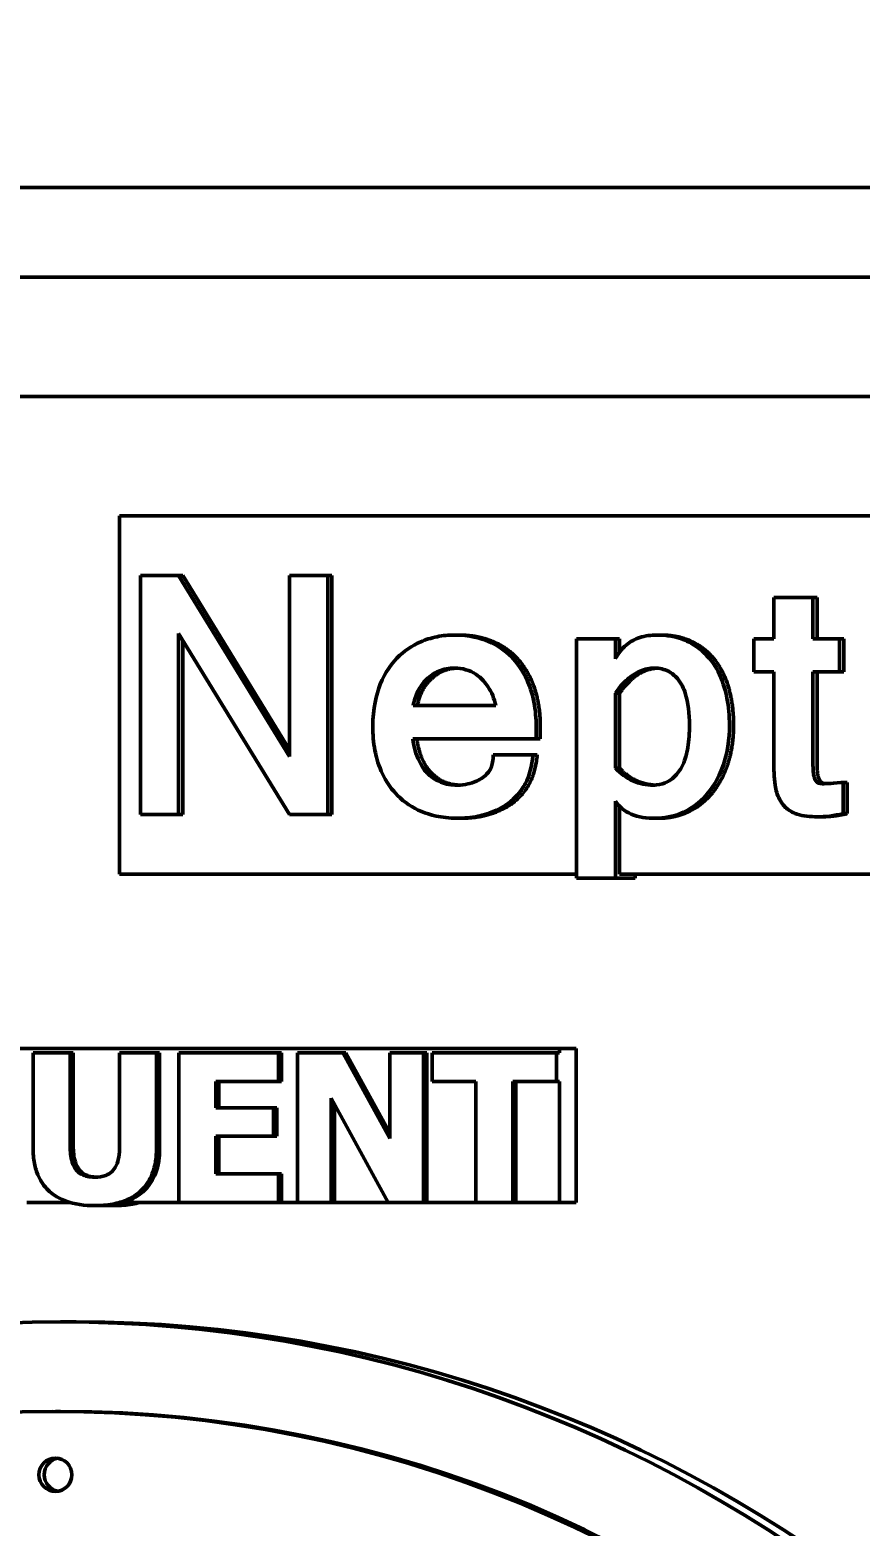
# Model space of a CAD drawing. Header units: inches. Extents: x 15 to 402, y 6 to 258.
# Drawn here: x 305.415 to 307.153, y 112.312 to 115.444 of the extents above; entities that cross this region are included whole.
import ezdxf

# ---------------------------------------------------------------- set-up
doc = ezdxf.new("R2010")
doc.units = ezdxf.units.IN
doc.header["$LTSCALE"] = 12
doc.header["$MEASUREMENT"] = 0
doc.layers.add('Dimension (ANSI)', color=7, linetype='Continuous', lineweight=25)
doc.layers.add('Visible (ANSI)', color=7, linetype='Continuous', lineweight=50)
doc.styles.add('MEMCOR Medium', font='arial.ttf')
doc.dimstyles.new('Default (ANSI)', dxfattribs={"dimscale": 12, "dimtxt": 0.15, "dimasz": 0.098425, "dimexe": 0.125, "dimexo": 0.0625, "dimgap": 0.031496, "dimtad": 0, "dimtih": 1, "dimtoh": 1, "dimdec": 4, "dimrnd": 1e-08, "dimzin": 3, "dimdsep": 46, "dimlunit": 5, "dimtxsty": 'MEMCOR Medium', "dimcen": 0.09, "dimdle": 0.393701, "dimclrd": 256, "dimclre": 256, "dimclrt": 256, "dimadec": 0, "dimazin": 1, "dimtfac": 0.8, "dimtofl": 0, "dimtmove": 0, "dimatfit": 3, "dimfxl": 1, "dimfrac": 1, "dimtolj": 1, "dimtzin": 4, "dimlwd": -1, "dimlwe": -1, "dimarcsym": 0})

# ---------------------------------------------------------------- blocks, each defined once
blk = doc.blocks.new('*D18')
at = {"layer": 'Defpoints', "color": 0, "transparency": 16777216}
for p in [(310.9678, 131.3704), (253.0684, 47.8356), (299.1251, 47.8356)]:
    blk.add_point(p, dxfattribs=at)
at = {"layer": 'Dimension (ANSI)', "transparency": 16777216}
for p, q in [((310.2178, 131.3704), (251.5684, 131.3704)), ((253.0684, 130.1893), (253.0684, 104.2917)), ((253.0684, 49.0168), (253.0684, 91.969)), ((298.3751, 47.8356), (251.5684, 47.8356))]:
    blk.add_line(p, q, dxfattribs=at)
for points in [[(252.8716, 130.1893), (253.2653, 130.1893), (253.0684, 131.3704)], [(252.8716, 49.0168), (253.2653, 49.0168), (253.0684, 47.8356)]]:
    blk.add_solid(points, dxfattribs=at)
at = {"layer": 'Dimension (ANSI)', "transparency": 16777216, "char_height": 1.8, "attachment_point": 5, "style": 'MEMCOR Medium'}
for s, insert in [('\\A1; \\fArial|b0|i0;\\H1.8000;83{\\H0.8x;\\S9#16;} in', (253.0684, 99.9947)), ('\\A1;[2121.8 mm]{\\P\\fArial|b0|i0;\\H1.8000;SHIPPING HEIGHT\\P\\fArial|b0|i0;\\H1.8000;REF.}', (253.0684, 93.8333))]:
    blk.add_mtext(s, dxfattribs=dict(at, insert=insert))

msp = doc.modelspace()

# ---------------------------------------------------------------- linework, layer by layer
at = {"layer": 'Visible (ANSI)'}
for p, q in [((315.10992, 115.11465), (302.50438, 115.11465)), ((302.09443, 114.92715), (315.38934, 114.92715)), ((302.92537, 114.67711), (314.55841, 114.67711)), ((305.60281, 114.42711), (311.88096, 114.42711)), ((305.60281, 113.67711), (305.60281, 114.42711)), ((305.64696, 114.30211), (305.64696, 113.80211)), ((305.7267, 114.30211), (305.64696, 114.30211)), ((305.73538, 114.30211), (305.7267, 114.30211)), ((305.95845, 113.92307), (305.7267, 114.30211)), ((305.73538, 114.30211), (305.95845, 113.93727)), ((306.03869, 114.30211), (305.95845, 114.30211)), ((305.95845, 114.30211), (305.95845, 113.92307)), ((306.04737, 114.30211), (306.03869, 114.30211)), ((306.03869, 113.80211), (306.03869, 114.30211)), ((306.04737, 114.30211), (306.04737, 113.80211)), ((307.05426, 114.25606), (306.97252, 114.25606)), ((306.97252, 114.25606), (306.97252, 114.16952)), ((307.05426, 114.16952), (307.05426, 114.25606)), ((307.06294, 114.25606), (307.05426, 114.25606)), ((307.06294, 114.25606), (307.06294, 114.16952)), ((305.7267, 114.18066), (305.95845, 113.80211)), ((305.7267, 113.80211), (305.7267, 114.18066)), ((306.3128, 114.17762), (306.30411, 114.17762)), ((306.73671, 114.17762), (306.72803, 114.17762)), ((305.73538, 114.16647), (305.73538, 113.80211)), ((306.64081, 114.16952), (306.55957, 114.16952)), ((306.55957, 114.16952), (306.55957, 113.66851)), ((306.64081, 114.12752), (306.64081, 114.16952)), ((306.64949, 114.16952), (306.64081, 114.16952)), ((306.64949, 114.16952), (306.64949, 114.14157)), ((306.97252, 114.16952), (306.93066, 114.16952)), ((306.93066, 114.16952), (306.93066, 114.1007)), ((307.11008, 114.16952), (307.05426, 114.16952)), ((307.11008, 114.1007), (307.11008, 114.16952)), ((307.11876, 114.16952), (307.11008, 114.16952)), ((307.11876, 114.16952), (307.11876, 114.1007)), ((306.93066, 114.1007), (306.97252, 114.1007)), ((306.97252, 114.1007), (306.97252, 113.91345)), ((307.05426, 113.91092), (307.05426, 114.1007)), ((307.05426, 114.1007), (307.11008, 114.1007)), ((307.06294, 114.1007), (307.06294, 113.91092)), ((307.11876, 114.1007), (307.11008, 114.1007)), ((306.64081, 113.89877), (306.64081, 114.05616)), ((306.64949, 114.05616), (306.64081, 114.05616)), ((306.64949, 114.05616), (306.64949, 113.89877)), ((306.39033, 114.02985), (306.21789, 114.02985)), ((306.2169, 113.96051), (306.47506, 113.96051)), ((306.47506, 113.96051), (306.47506, 113.98531)), ((306.48374, 113.96051), (306.47506, 113.96051)), ((306.48374, 113.98531), (306.48374, 113.96051)), ((306.46858, 113.92661), (306.38535, 113.92661)), ((306.47726, 113.92661), (306.46858, 113.92661)), ((306.64949, 113.89877), (306.64081, 113.89877)), ((307.11755, 113.80363), (307.11755, 113.86892)), ((307.12623, 113.86892), (307.11755, 113.86892)), ((307.12623, 113.86892), (307.12623, 113.80363)), ((305.64696, 113.80211), (305.7267, 113.80211)), ((305.73538, 113.80211), (305.7267, 113.80211)), ((305.95845, 113.80211), (306.03869, 113.80211)), ((306.04737, 113.80211), (306.03869, 113.80211)), ((306.64081, 113.66851), (306.64081, 113.82995)), ((306.64949, 113.81897), (306.64949, 113.67711)), ((307.12623, 113.80363), (307.11755, 113.80363)), ((306.31878, 113.79402), (306.31009, 113.79402)), ((306.73272, 113.79402), (306.72404, 113.79402)), ((307.07241, 113.79705), (307.06373, 113.79705)), ((306.55957, 113.67711), (305.60281, 113.67711)), ((311.88096, 113.67711), (306.64949, 113.67711)), ((306.68205, 113.67711), (306.68205, 113.66851)), ((306.55957, 113.66851), (306.64081, 113.66851)), ((306.68205, 113.66851), (306.64081, 113.66851)), ((304.43122, 113.31211), (306.52393, 113.31211)), ((305.49961, 113.30261), (305.42217, 113.30261)), ((305.42217, 113.30261), (305.42217, 113.10274)), ((305.50612, 113.30261), (305.49961, 113.30261)), ((305.49961, 113.10731), (305.49961, 113.30261)), ((305.50612, 113.10731), (305.50612, 113.30261)), ((305.68046, 113.30261), (305.60302, 113.30261)), ((305.60302, 113.30261), (305.60302, 113.10731)), ((305.68697, 113.30261), (305.68046, 113.30261)), ((305.68046, 113.10299), (305.68046, 113.30261)), ((305.68697, 113.10299), (305.68697, 113.30261)), ((305.93563, 113.30261), (305.7273, 113.30261)), ((305.7273, 113.30261), (305.7273, 112.98961)), ((305.94214, 113.30261), (305.93563, 113.30261)), ((305.93563, 113.24301), (305.93563, 113.30261)), ((305.94214, 113.24301), (305.94214, 113.30261)), ((306.07041, 113.30261), (305.97548, 113.30261)), ((305.97548, 113.30261), (305.97548, 112.98961)), ((306.07692, 113.30261), (306.07041, 113.30261)), ((306.16882, 113.12329), (306.07041, 113.30261)), ((306.16882, 113.13515), (306.07692, 113.30261)), ((306.23952, 113.30261), (306.16882, 113.30261)), ((306.16882, 113.30261), (306.16882, 113.12329)), ((306.24603, 113.30261), (306.23952, 113.30261)), ((306.23952, 112.98961), (306.23952, 113.30261)), ((306.24603, 112.98961), (306.24603, 113.30261)), ((306.51742, 113.30261), (306.25764, 113.30261)), ((306.25764, 113.30261), (306.25764, 113.24301)), ((306.52393, 113.30261), (306.51742, 113.30261)), ((306.51742, 113.24301), (306.51742, 113.30261)), ((306.52393, 113.31211), (306.52393, 113.30261)), ((306.55866, 113.31211), (306.52393, 113.31211)), ((306.55866, 113.31211), (306.55866, 112.98961)), ((305.80424, 113.18797), (305.80424, 113.24301)), ((305.80424, 113.24301), (305.93563, 113.24301)), ((305.81075, 113.18797), (305.81075, 113.24301)), ((305.94214, 113.24301), (305.93563, 113.24301)), ((306.25764, 113.24301), (306.34881, 113.24301)), ((306.34881, 113.24301), (306.34881, 112.98961)), ((306.42625, 113.24301), (306.51742, 113.24301)), ((306.42625, 112.98961), (306.42625, 113.24301)), ((306.43276, 112.98961), (306.43276, 113.24301)), ((306.52393, 113.24301), (306.51742, 113.24301)), ((306.52393, 113.24301), (306.52393, 112.98961)), ((306.04618, 112.98961), (306.04618, 113.20775)), ((306.04618, 113.20775), (306.16508, 112.98961)), ((305.92539, 113.18797), (305.80424, 113.18797)), ((305.9319, 113.18797), (305.92539, 113.18797)), ((305.92539, 113.12836), (305.92539, 113.18797)), ((305.9319, 113.12836), (305.9319, 113.18797)), ((306.05269, 112.98961), (306.05269, 113.1958)), ((305.80424, 113.12836), (305.92539, 113.12836)), ((305.80424, 113.04922), (305.80424, 113.12836)), ((305.81075, 113.04922), (305.81075, 113.12836)), ((305.9319, 113.12836), (305.92539, 113.12836)), ((305.93563, 113.04922), (305.80424, 113.04922)), ((305.94214, 113.04922), (305.93563, 113.04922)), ((305.93563, 112.98961), (305.93563, 113.04922)), ((305.94214, 112.98961), (305.94214, 113.04922)), ((305.49963, 112.98961), (305.40881, 112.98961)), ((305.7273, 112.98961), (305.61009, 112.98961)), ((305.7273, 112.98961), (305.93563, 112.98961)), ((305.94214, 112.98961), (305.93563, 112.98961)), ((305.97548, 112.98961), (305.94214, 112.98961)), ((305.97548, 112.98961), (306.04618, 112.98961)), ((306.05269, 112.98961), (306.04618, 112.98961)), ((306.16508, 112.98961), (306.05269, 112.98961)), ((306.16508, 112.98961), (306.23952, 112.98961)), ((306.24603, 112.98961), (306.23952, 112.98961)), ((306.34881, 112.98961), (306.24603, 112.98961)), ((306.34881, 112.98961), (306.42625, 112.98961)), ((306.43276, 112.98961), (306.42625, 112.98961)), ((306.52393, 112.98961), (306.43276, 112.98961)), ((306.5261, 112.98961), (306.52393, 112.98961)), ((306.55866, 112.98961), (306.5261, 112.98961)), ((305.59256, 112.98302), (305.55131, 112.98302)), ((305.5123, 112.73961), (305.47975, 112.73961)), ((305.47975, 112.55211), (305.46889, 112.55211))]:
    msp.add_line(p, q, dxfattribs=at)
for centre, major_axis, start_param, end_param in [((305.47975, 109.92711), (0, 2.8125), 3.6175293, 8.9488413), ((305.5123, 109.92711), (0, 2.8125), 3.6175293, 6.2831853), ((305.46889, 109.92711), (0, -2.625), 0.0726393, 6.1648421), ((305.47975, 109.92711), (0, 2.625), 3.2100232, 6.2831853), ((305.47975, 112.41951), (0, 0.035), 0.1580925, 2.9835001)]:
    msp.add_ellipse(centre, major_axis=major_axis, ratio=0.9848078, start_param=start_param, end_param=end_param, dxfattribs=at)
msp.add_ellipse((305.46889, 112.41951), major_axis=(0, -0.035), ratio=0.9848078, dxfattribs=at)
for points, degree, knots in [([(306.30411, 114.17762), (306.2918, 114.17762), (306.27955, 114.17651), (306.25435, 114.17144), (306.24325, 114.16764), (306.21488, 114.15524), (306.19813, 114.14392), (306.17211, 114.11725), (306.159, 114.10001), (306.14013, 114.05278), (306.13317, 114.02445), (306.13317, 113.98582)], 3, [-1.4919316, -1.4919316, -1.4919316, -1.4919316, -1.2903014, -1.2903014, -1.0712515, -1.0712515, -0.6411915, -0.6411915, -0.2943902, -0.2943902, 0, 0, 0, 0]), ([(306.47506, 113.98531), (306.47506, 114.00279), (306.47365, 114.02032), (306.46635, 114.05787), (306.46067, 114.07275), (306.44654, 114.1045), (306.4347, 114.1202), (306.40948, 114.14584), (306.39326, 114.15658), (306.35903, 114.17087), (306.33606, 114.17762), (306.30411, 114.17762)], 3, [-0.95374288, -0.95374288, -0.95374288, -0.95374288, -0.86423892, -0.86423892, -0.75775194, -0.75775194, -0.52950742, -0.52950742, -0.24718032, -0.24718032, 0, 0, 0, 0]), ([(306.72803, 114.17762), (306.71573, 114.17762), (306.70337, 114.17611), (306.68127, 114.16882), (306.67179, 114.16366), (306.65392, 114.14852), (306.64654, 114.1386), (306.64081, 114.12752)], 3, [-0.27518447, -0.27518447, -0.27518447, -0.27518447, -0.18002451, -0.18002451, -0.0953991, -0.0953991, 0, 0, 0, 0]), ([(306.87954, 113.98885), (306.87954, 114.00794), (306.87796, 114.02703), (306.8717, 114.05907), (306.86726, 114.07687), (306.85091, 114.1116), (306.84075, 114.12654), (306.81293, 114.15357), (306.79753, 114.16183), (306.7676, 114.17439), (306.748, 114.17762), (306.72803, 114.17762)], 3, [-0.55895589, -0.55895589, -0.55895589, -0.55895589, -0.42730196, -0.42730196, -0.33362764, -0.33362764, -0.25055777, -0.25055777, -0.15451105, -0.15451105, 0, 0, 0, 0]), ([(306.21789, 114.02985), (306.2197, 114.04041), (306.22282, 114.05063), (306.23223, 114.06931), (306.23817, 114.07742), (306.25338, 114.09229), (306.26193, 114.098), (306.28171, 114.10634), (306.29276, 114.10829), (306.30411, 114.10829)], 3, [-0.31166749, -0.31166749, -0.31166749, -0.31166749, -0.23705054, -0.23705054, -0.16576507, -0.16576507, -0.0878526, -0.0878526, 0, 0, 0, 0]), ([(306.30846, 114.10819), (306.27833, 114.10684), (306.23256, 114.06477), (306.22658, 114.02985)], 2, [0.0665251, 0.0665251, 0.0665251, 1, 2, 2, 2]), ([(306.30411, 114.10829), (306.3122, 114.10829), (306.32021, 114.10731), (306.33542, 114.10293), (306.34237, 114.09972), (306.36083, 114.08744), (306.36913, 114.07704), (306.38213, 114.05772), (306.38738, 114.04422), (306.39033, 114.02985)], 3, [-0.25145744, -0.25145744, -0.25145744, -0.25145744, -0.21404187, -0.21404187, -0.17828382, -0.17828382, -0.11189925, -0.11189925, 0, 0, 0, 0]), ([(306.64081, 114.05616), (306.64811, 114.06649), (306.65646, 114.0764), (306.67399, 114.09188), (306.68295, 114.09794), (306.70251, 114.1062), (306.71257, 114.10829), (306.72304, 114.10829)], 3, [-0.26084909, -0.26084909, -0.26084909, -0.26084909, -0.1639148, -0.1639148, -0.08102913, -0.08102913, 0, 0, 0, 0]), ([(306.72304, 114.10829), (306.72813, 114.10829), (306.73318, 114.10779), (306.74284, 114.10559), (306.74736, 114.10398), (306.75897, 114.09803), (306.76522, 114.0928), (306.7796, 114.07581), (306.78439, 114.06395), (306.79357, 114.03617), (306.79581, 114.01249), (306.79581, 113.98885)], 3, [-0.34391216, -0.34391216, -0.34391216, -0.34391216, -0.31786711, -0.31786711, -0.29318796, -0.29318796, -0.251195, -0.251195, -0.18010027, -0.18010027, 0, 0, 0, 0]), ([(306.79581, 113.98885), (306.79581, 113.97333), (306.7949, 113.95712), (306.79029, 113.92966), (306.78706, 113.91722), (306.7763, 113.89397), (306.76985, 113.88634), (306.7589, 113.87561), (306.7525, 113.87118), (306.73738, 113.8648), (306.72908, 113.86335), (306.72055, 113.86335)], 3, [-0.30290761, -0.30290761, -0.30290761, -0.30290761, -0.23644812, -0.23644812, -0.18377195, -0.18377195, -0.1266776, -0.1266776, -0.06597425, -0.06597425, 0, 0, 0, 0]), ([(306.72404, 113.79402), (306.74291, 113.79402), (306.76117, 113.79741), (306.7918, 113.81032), (306.80903, 113.81991), (306.83706, 113.84859), (306.85098, 113.86633), (306.87589, 113.92777), (306.87954, 113.9608), (306.87954, 113.98885)], 3, [-1.0037119, -1.0037119, -1.0037119, -1.0037119, -0.6558258, -0.6558258, -0.3924925, -0.3924925, -0.2137644, -0.2137644, 0, 0, 0, 0]), ([(306.13317, 113.98582), (306.13317, 113.96905), (306.13446, 113.95216), (306.13966, 113.92482), (306.14337, 113.9097), (306.16168, 113.86796), (306.1749, 113.85201), (306.19944, 113.82713), (306.21634, 113.81593), (306.25165, 113.80125), (306.27582, 113.79402), (306.31009, 113.79402)], 3, [-1.1520732, -1.1520732, -1.1520732, -1.1520732, -0.9328917, -0.9328917, -0.7880369, -0.7880369, -0.5752915, -0.5752915, -0.2652163, -0.2652163, 0, 0, 0, 0]), ([(306.31009, 113.86335), (306.29826, 113.86335), (306.28653, 113.86511), (306.26827, 113.87231), (306.25868, 113.87724), (306.24313, 113.89244), (306.23505, 113.90172), (306.22489, 113.92561), (306.21844, 113.94219), (306.2169, 113.96051)], 3, [-1.9615665, -1.9615665, -1.9615665, -1.9615665, -1.0582577, -1.0582577, -0.4670175, -0.4670175, -0.1401197, -0.1401197, 0, 0, 0, 0]), ([(306.22558, 113.96051), (306.22707, 113.9428), (306.24302, 113.90181), (306.26794, 113.876), (306.29751, 113.86409), (306.31429, 113.86343)], 2, [0, 0, 0, 1, 2, 3, 3.8832565, 3.8832565, 3.8832565]), ([(306.31009, 113.79402), (306.3246, 113.79402), (306.33902, 113.79536), (306.36438, 113.8006), (306.37807, 113.80441), (306.4034, 113.81629), (306.41813, 113.82467), (306.44274, 113.85003), (306.44923, 113.86084), (306.46094, 113.88233), (306.46601, 113.90344), (306.46858, 113.92661)], 3, [-0.51058672, -0.51058672, -0.51058672, -0.51058672, -0.39585732, -0.39585732, -0.30581684, -0.30581684, -0.23379286, -0.23379286, -0.17764071, -0.17764071, 0, 0, 0, 0]), ([(306.38535, 113.92661), (306.38487, 113.91577), (306.38342, 113.90634), (306.38016, 113.89848), (306.37772, 113.8927), (306.3649, 113.87974), (306.35706, 113.87463), (306.3394, 113.86715), (306.32624, 113.86335), (306.31009, 113.86335)], 3, [-1.3567512, -1.3567512, -1.3567512, -1.3567512, -0.3873837, -0.3873837, -0.2508201, -0.2508201, -0.1248926, -0.1248926, 0, 0, 0, 0]), ([(306.72055, 113.86335), (306.71309, 113.86335), (306.70568, 113.86405), (306.69125, 113.86703), (306.68435, 113.86925), (306.66367, 113.87843), (306.65147, 113.88763), (306.64081, 113.89877)], 3, [-0.23235467, -0.23235467, -0.23235467, -0.23235467, -0.17463394, -0.17463394, -0.11837707, -0.11837707, 0, 0, 0, 0]), ([(306.97252, 113.91345), (306.97252, 113.89661), (306.97298, 113.87968), (306.97659, 113.85274), (306.97946, 113.84287), (306.98936, 113.82419), (306.99498, 113.8185), (307.00371, 113.81088), (307.01074, 113.80612), (307.0338, 113.79847), (307.04879, 113.79705), (307.06373, 113.79705)], 3, [-0.45637652, -0.45637652, -0.45637652, -0.45637652, -0.34795416, -0.34795416, -0.28133028, -0.28133028, -0.21146767, -0.21146767, -0.11555685, -0.11555685, 0, 0, 0, 0]), ([(307.07718, 113.86638), (307.07365, 113.86638), (307.07003, 113.86641), (307.06524, 113.86784), (307.06398, 113.86855), (307.06184, 113.87031), (307.06082, 113.87141), (307.05867, 113.87462), (307.05757, 113.87764), (307.05545, 113.88627), (307.05426, 113.89402), (307.05426, 113.91092)], 3, [-0.46029222, -0.46029222, -0.46029222, -0.46029222, -0.32463762, -0.32463762, -0.26853254, -0.26853254, -0.21873732, -0.21873732, -0.12874165, -0.12874165, 0, 0, 0, 0]), ([(307.06294, 113.91092), (307.06294, 113.89321), (307.06643, 113.87549), (307.07191, 113.86841), (307.07804, 113.86663), (307.08269, 113.86644)], 2, [0, 0, 0, 1, 2, 3, 3.757933, 3.757933, 3.757933]), ([(307.11755, 113.86892), (307.11369, 113.86862), (307.09745, 113.86738), (307.08997, 113.86675), (307.08573, 113.86638), (307.07718, 113.86638)], 3, [-0.29682219, -0.29682219, -0.29682219, -0.29682219, -0.06611673, -0.06611673, 0, 0, 0, 0]), ([(306.64081, 113.82995), (306.64467, 113.8239), (306.64934, 113.81858), (306.66055, 113.80931), (306.66691, 113.8056), (306.68933, 113.79613), (306.70715, 113.79402), (306.72404, 113.79402)], 3, [-0.24235731, -0.24235731, -0.24235731, -0.24235731, -0.1875229, -0.1875229, -0.13070815, -0.13070815, 0, 0, 0, 0]), ([(307.06373, 113.79705), (307.07238, 113.79705), (307.08105, 113.79765), (307.09901, 113.79984), (307.10835, 113.80154), (307.11755, 113.80363)], 3, [-0.13991373, -0.13991373, -0.13991373, -0.13991373, -0.07297611, -0.07297611, 0, 0, 0, 0]), ([(305.42217, 113.10274), (305.42217, 113.09223), (305.42297, 113.08164), (305.42667, 113.0621), (305.42934, 113.0531), (305.43827, 113.0333), (305.44519, 113.02337), (305.46067, 113.00864), (305.47158, 112.99988), (305.5088, 112.98559), (305.53042, 112.98302), (305.55131, 112.98302)], 3, [-0.82187798, -0.82187798, -0.82187798, -0.82187798, -0.6544335, -0.6544335, -0.50490958, -0.50490958, -0.30747841, -0.30747841, -0.16166829, -0.16166829, 0, 0, 0, 0]), ([(305.55131, 113.04263), (305.54615, 113.04263), (305.54089, 113.04305), (305.53146, 113.04509), (305.5272, 113.04655), (305.51911, 113.05098), (305.5155, 113.05393), (305.50977, 113.06097), (305.50656, 113.06604), (305.50063, 113.08438), (305.49961, 113.09631), (305.49961, 113.10731)], 3, [-0.35781975, -0.35781975, -0.35781975, -0.35781975, -0.28180287, -0.28180287, -0.21609433, -0.21609433, -0.14668132, -0.14668132, -0.08378729, -0.08378729, 0, 0, 0, 0]), ([(305.55456, 113.04268), (305.55046, 113.04283), (305.54634, 113.04328), (305.53797, 113.04509), (305.53371, 113.04655), (305.52563, 113.05098), (305.52201, 113.05393), (305.51628, 113.06097), (305.51308, 113.06604), (305.50714, 113.08438), (305.50612, 113.09631), (305.50612, 113.10731)], 3, [-0.34184425, -0.34184425, -0.34184425, -0.34184425, -0.28180287, -0.28180287, -0.21609433, -0.21609433, -0.14668132, -0.14668132, -0.08378729, -0.08378729, 0, 0, 0, 0]), ([(305.60302, 113.10731), (305.60302, 113.09974), (305.60256, 113.09187), (305.60021, 113.07839), (305.59857, 113.07229), (305.59356, 113.06162), (305.59068, 113.05772), (305.58363, 113.05096), (305.57918, 113.04827), (305.56703, 113.04359), (305.55905, 113.04263), (305.55131, 113.04263)], 3, [-0.21736344, -0.21736344, -0.21736344, -0.21736344, -0.17163752, -0.17163752, -0.13475897, -0.13475897, -0.10039019, -0.10039019, -0.05983154, -0.05983154, 0, 0, 0, 0]), ([(305.55131, 112.98302), (305.56379, 112.98302), (305.57648, 112.98391), (305.59944, 112.9881), (305.60997, 112.99111), (305.63414, 113.00194), (305.64396, 113.00986), (305.66008, 113.02672), (305.66685, 113.0377), (305.67809, 113.06673), (305.68046, 113.085), (305.68046, 113.10299)], 3, [-0.43360447, -0.43360447, -0.43360447, -0.43360447, -0.37067396, -0.37067396, -0.3160228, -0.3160228, -0.237534, -0.237534, -0.13714171, -0.13714171, 0, 0, 0, 0]), ([(305.61009, 112.98961), (305.61566, 112.99122), (305.62112, 112.99318), (305.64066, 113.00194), (305.65048, 113.00986), (305.66659, 113.02672), (305.67336, 113.0377), (305.6846, 113.06673), (305.68697, 113.085), (305.68697, 113.10299)], 3, [-0.34514763, -0.34514763, -0.34514763, -0.34514763, -0.3160228, -0.3160228, -0.237534, -0.237534, -0.13714171, -0.13714171, 0, 0, 0, 0]), ([(305.64482, 112.98961), (305.63995, 112.9882), (305.63499, 112.98706), (305.61772, 112.98391), (305.60504, 112.98302), (305.59256, 112.98302)], 3, [0.345147629, 0.345147629, 0.345147629, 0.345147629, 0.370673963, 0.370673963, 0.433604472, 0.433604472, 0.433604472, 0.433604472])]:
    msp.add_open_spline(points, degree=degree, knots=knots, dxfattribs=at)
for points in [[(306.3128, 114.17762), (306.35117, 114.17762), (306.41497, 114.1513), (306.45982, 114.1007), (306.48374, 114.02934), (306.48374, 113.98531)], [(306.73671, 114.17762), (306.77259, 114.17762), (306.82991, 114.14979), (306.86878, 114.09968), (306.88822, 114.02985), (306.88822, 113.98885)], [(306.72735, 114.10817), (306.68458, 114.10576), (306.64949, 114.05616)], [(306.88822, 113.98885), (306.88822, 113.94533), (306.86479, 113.87347), (306.82343, 113.82236), (306.76611, 113.79402), (306.73272, 113.79402)], [(306.47726, 113.92661), (306.47278, 113.88612), (306.44537, 113.84007), (306.4035, 113.8097), (306.34918, 113.79402), (306.31878, 113.79402)], [(306.64949, 113.89877), (306.68158, 113.86523), (306.72439, 113.86345)], [(307.12623, 113.80363), (307.09733, 113.79705), (307.07241, 113.79705)]]:
    msp.add_open_spline(points, degree=2, dxfattribs=at)

# ---------------------------------------------------------------- dimensions: what is measured, and where the dimension line sits
at = {"layer": 'Dimension (ANSI)'}
dim = msp.add_linear_dim(base=(253.06842, 47.83565), p1=(310.96777, 131.37045), p2=(299.12506, 47.83565), angle=90, text=' \\fArial|b0|i0;\\H1.8000;<> in\\X[2121.8 mm]{\\P\\fArial|b0|i0;\\H1.8000;SHIPPING HEIGHT\\P\\fArial|b0|i0;\\H1.8000;REF.}', dimstyle='Default (ANSI)', override={"dimgap": 0.031496, "dimdec": 4, "dimpost": '', "dimtol": 0, "dimlim": 0, "dimtp": 0, "dimtm": 0, "dimtdec": 2, "dimatfit": 1}, dxfattribs=at)
dim.commit()
dim.dimension.update_dxf_attribs({"geometry": '*D18', "text_midpoint": (253.06842, 98.13033), "dimtype": 160})

doc.saveas('drawing.dxf')
